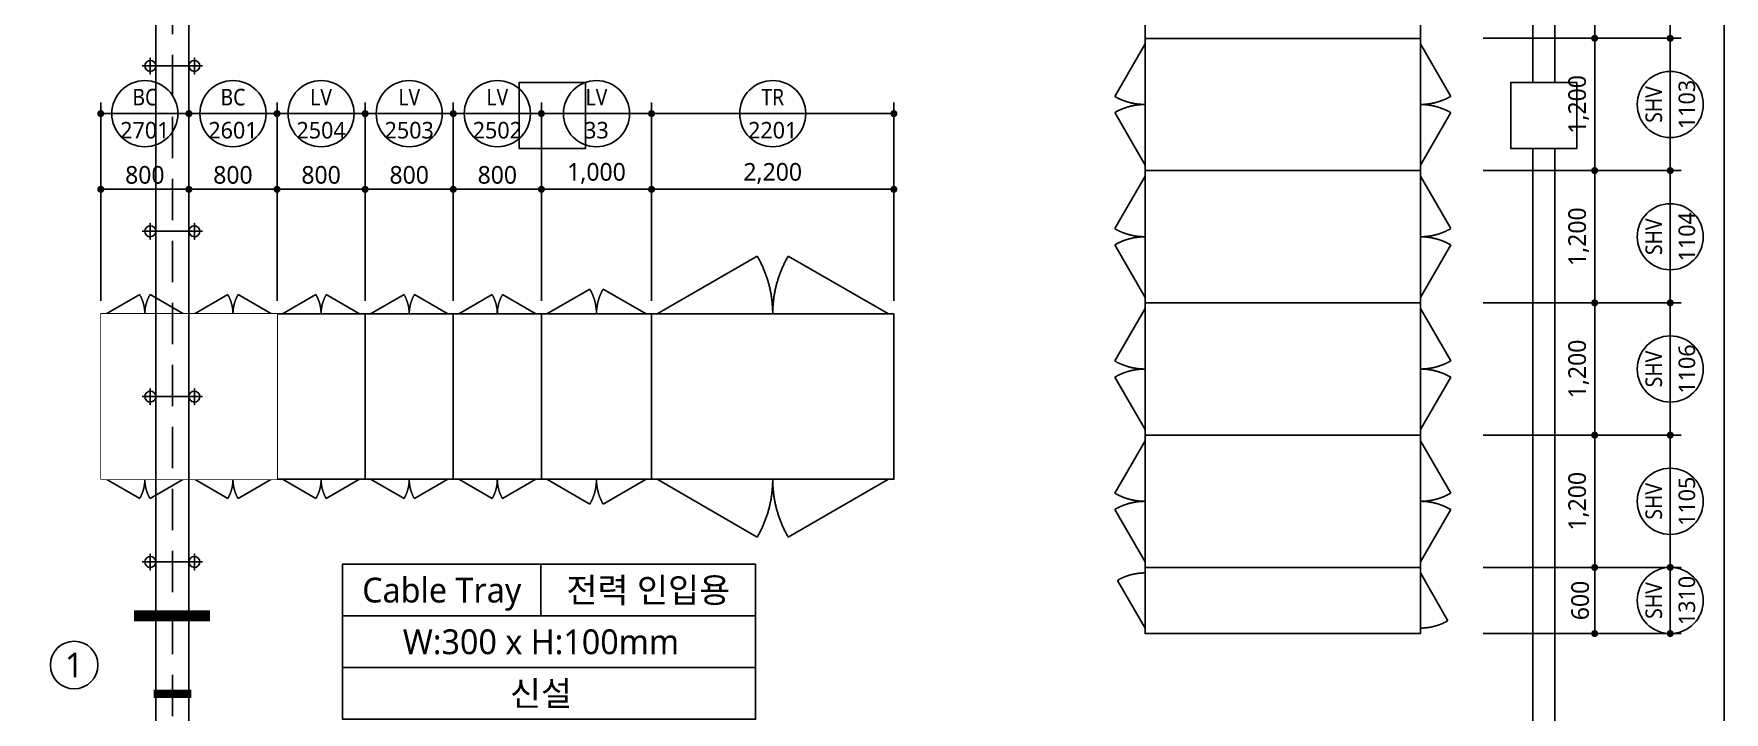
# Model space of a CAD drawing. Header units: millimetres. Extents: x 0 to 63075, y 0 to 44550.
# Drawn here: x 20236 to 35582, y 19079 to 25233 of the extents above; entities that cross this region are included whole.
import ezdxf
from ezdxf.enums import TextEntityAlignment as Align
from ezdxf.xclip import XClip

# ---------------------------------------------------------------- set-up
doc = ezdxf.new("R2010")
doc.units = ezdxf.units.MM
doc.header["$LTSCALE"] = 750
doc.header["$XCLIPFRAME"] = 0
for name, pattern in [('CEN', [62, 60, -1, 0, -1]), ('CENTER', [55, 50, -2, 1, -2]), ('HIDDEN', [0.375, 0.25, -0.125])]:
    doc.linetypes.add(name, pattern=pattern)
doc.layers.get('Defpoints').update_dxf_attribs({"color": 167})
for name, color, linetype in [('11$1$SYM', 3, 'Continuous'), ('arch', 8, 'Continuous'), ('cen', 1, 'CENTER'), ('DIM', 7, 'Continuous'), ('S2', 4, 'HIDDEN'), ('SYM', 3, 'Continuous'), ('TRAY', 3, 'Continuous'), ('TRAY1', 3, 'Continuous'), ('XREF', 7, 'CEN'), ('수배전반', 3, 'Continuous')]:
    doc.layers.add(name, color=color, linetype=linetype)
doc.styles.add('GHS', font='malgun.ttf')
doc.styles.add('맑은고딕', font='malgun.ttf')
doc.dimstyles.new('Copy of PSD MI', dxfattribs={"dimscale": 100, "dimtxt": 1.5, "dimasz": 0.8, "dimexe": 1.25, "dimexo": 1.5, "dimgap": 0.6, "dimtad": 1, "dimdec": 0, "dimzin": 1, "dimdsep": 46, "dimlunit": 6, "dimtxsty": '맑은고딕', "dimblk": 'DOT', "dimcen": 2.5, "dimadec": 0, "dimazin": 0, "dimtfac": 1, "dimtdec": 0, "dimtix": 1, "dimtmove": 2, "dimatfit": 3, "dimfxl": 1, "dimtolj": 1, "dimtzin": 1, "dimarcsym": 0})

# ---------------------------------------------------------------- blocks, each defined once
blk = doc.blocks.new('XR-UT동', base_point=(461, 408))
at = {"layer": 'arch'}
for p, q in [((62040, 33976), (62040, 24576)), ((62240, 33976), (62240, 24576)), ((62040, 23976), (62040, 14576)), ((62240, 23976), (62240, 14576))]:
    blk.add_line(p, q, dxfattribs=at)
for points in [[(53440, 24576), (52840, 24576), (52840, 23976), (53440, 23976)], [(62440, 24576), (61840, 24576), (61840, 23976), (62440, 23976)]]:
    blk.add_lwpolyline(points, close=True, dxfattribs=at)
blk = doc.blocks.new('DOT')
at = {"layer": 'cen', "color": 0, "linetype": 'ByBlock'}
blk.add_line((-0.5, 0), (-1, 0), dxfattribs=at)
at = {"layer": 'cen', "color": 0, "linetype": 'ByBlock', "const_width": 0.5}
blk.add_lwpolyline([(-0.25, 0, 1), (0.25, 0, 1)], format="xyb", close=True, dxfattribs=at)
blk = doc.blocks.new('*D32')
at = {"layer": 'Defpoints', "color": 0, "transparency": 16777216}
for p in [(25844, 23822), (25844, 22691), (28044, 22691)]:
    blk.add_point(p, dxfattribs=at)
at = {"layer": 'DIM', "color": 0, "lineweight": -2, "ltscale": 2, "transparency": 16777216}
for p, q in [((25844, 22811), (25844, 23922)), ((27980, 23822), (25908, 23822)), ((28044, 22811), (28044, 23922))]:
    blk.add_line(p, q, dxfattribs=at)
at = {"layer": 'DIM', "color": 0, "lineweight": -2, "transparency": 16777216, "xscale": 64, "yscale": 64, "zscale": 64, "rotation": 180}
blk.add_blockref('DOT', (25844, 23822), dxfattribs=at)
at = {"layer": 'DIM', "color": 0, "lineweight": -2, "transparency": 16777216, "xscale": 64, "yscale": 64, "zscale": 64}
blk.add_blockref('DOT', (28044, 23822), dxfattribs=at)
at = {"layer": 'DIM', "color": 3, "transparency": 16777216, "insert": (26944, 23966), "char_height": 160, "attachment_point": 5, "style": '맑은고딕'}
blk.add_mtext('\\A1;2,200', dxfattribs=at)
blk = doc.blocks.new('*D33')
at = {"layer": 'Defpoints', "color": 0, "transparency": 16777216}
for p in [(25844, 24509), (25844, 22691), (28044, 22691)]:
    blk.add_point(p, dxfattribs=at)
at = {"layer": 'DIM', "color": 0, "lineweight": -2, "ltscale": 2, "transparency": 16777216}
for p, q in [((25844, 22811), (25844, 24609)), ((28044, 22811), (28044, 24609)), ((27980, 24509), (25908, 24509))]:
    blk.add_line(p, q, dxfattribs=at)
at = {"layer": 'DIM', "color": 0, "lineweight": -2, "transparency": 16777216, "xscale": 64, "yscale": 64, "zscale": 64, "rotation": 180}
blk.add_blockref('DOT', (25844, 24509), dxfattribs=at)
at = {"layer": 'DIM', "color": 0, "lineweight": -2, "transparency": 16777216, "xscale": 64, "yscale": 64, "zscale": 64}
blk.add_blockref('DOT', (28044, 24509), dxfattribs=at)
blk = doc.blocks.new('*D36')
at = {"layer": 'Defpoints', "color": 0, "transparency": 16777216}
for p in [(24844, 23822), (24844, 22691), (25844, 22691)]:
    blk.add_point(p, dxfattribs=at)
at = {"layer": 'DIM', "color": 0, "lineweight": -2, "ltscale": 2, "transparency": 16777216}
for p, q in [((24844, 22811), (24844, 23922)), ((25780, 23822), (24908, 23822)), ((25844, 22811), (25844, 23922))]:
    blk.add_line(p, q, dxfattribs=at)
at = {"layer": 'DIM', "color": 0, "lineweight": -2, "transparency": 16777216, "xscale": 64, "yscale": 64, "zscale": 64, "rotation": 180}
blk.add_blockref('DOT', (24844, 23822), dxfattribs=at)
at = {"layer": 'DIM', "color": 0, "lineweight": -2, "transparency": 16777216, "xscale": 64, "yscale": 64, "zscale": 64}
blk.add_blockref('DOT', (25844, 23822), dxfattribs=at)
at = {"layer": 'DIM', "color": 3, "transparency": 16777216, "insert": (25344, 23966), "char_height": 160, "attachment_point": 5, "style": '맑은고딕'}
blk.add_mtext('\\A1;1,000', dxfattribs=at)
blk = doc.blocks.new('*D37')
at = {"layer": 'Defpoints', "color": 0, "transparency": 16777216}
for p in [(24844, 24509), (24844, 22691), (25844, 22691)]:
    blk.add_point(p, dxfattribs=at)
at = {"layer": 'DIM', "color": 0, "lineweight": -2, "ltscale": 2, "transparency": 16777216}
for p, q in [((24844, 22811), (24844, 24609)), ((25844, 22811), (25844, 24609)), ((25780, 24509), (24908, 24509))]:
    blk.add_line(p, q, dxfattribs=at)
at = {"layer": 'DIM', "color": 0, "lineweight": -2, "transparency": 16777216, "xscale": 64, "yscale": 64, "zscale": 64, "rotation": 180}
blk.add_blockref('DOT', (24844, 24509), dxfattribs=at)
at = {"layer": 'DIM', "color": 0, "lineweight": -2, "transparency": 16777216, "xscale": 64, "yscale": 64, "zscale": 64}
blk.add_blockref('DOT', (25844, 24509), dxfattribs=at)
blk = doc.blocks.new('*D38')
at = {"layer": 'Defpoints', "color": 0, "transparency": 16777216}
for p in [(24044, 23822), (24044, 22691), (24844, 22691)]:
    blk.add_point(p, dxfattribs=at)
at = {"layer": 'DIM', "color": 0, "lineweight": -2, "ltscale": 2, "transparency": 16777216}
for p, q in [((24044, 22811), (24044, 23922)), ((24780, 23822), (24108, 23822)), ((24844, 22811), (24844, 23922))]:
    blk.add_line(p, q, dxfattribs=at)
at = {"layer": 'DIM', "color": 0, "lineweight": -2, "transparency": 16777216, "xscale": 64, "yscale": 64, "zscale": 64, "rotation": 180}
blk.add_blockref('DOT', (24044, 23822), dxfattribs=at)
at = {"layer": 'DIM', "color": 0, "lineweight": -2, "transparency": 16777216, "xscale": 64, "yscale": 64, "zscale": 64}
blk.add_blockref('DOT', (24844, 23822), dxfattribs=at)
at = {"layer": 'DIM', "color": 3, "transparency": 16777216, "insert": (24444, 23952), "char_height": 160, "attachment_point": 5, "style": '맑은고딕'}
blk.add_mtext('\\A1;800', dxfattribs=at)
blk = doc.blocks.new('*D39')
at = {"layer": 'Defpoints', "color": 0, "transparency": 16777216}
for p in [(24044, 24509), (24044, 22691), (24844, 22691)]:
    blk.add_point(p, dxfattribs=at)
at = {"layer": 'DIM', "color": 0, "lineweight": -2, "ltscale": 2, "transparency": 16777216}
for p, q in [((24044, 22811), (24044, 24609)), ((24844, 22811), (24844, 24609)), ((24780, 24509), (24108, 24509))]:
    blk.add_line(p, q, dxfattribs=at)
at = {"layer": 'DIM', "color": 0, "lineweight": -2, "transparency": 16777216, "xscale": 64, "yscale": 64, "zscale": 64, "rotation": 180}
blk.add_blockref('DOT', (24044, 24509), dxfattribs=at)
at = {"layer": 'DIM', "color": 0, "lineweight": -2, "transparency": 16777216, "xscale": 64, "yscale": 64, "zscale": 64}
blk.add_blockref('DOT', (24844, 24509), dxfattribs=at)
blk = doc.blocks.new('*D40')
at = {"layer": 'Defpoints', "color": 0, "transparency": 16777216}
for p in [(23244, 23822), (23244, 22691), (24044, 22691)]:
    blk.add_point(p, dxfattribs=at)
at = {"layer": 'DIM', "color": 0, "lineweight": -2, "ltscale": 2, "transparency": 16777216}
for p, q in [((23244, 22811), (23244, 23922)), ((23980, 23822), (23308, 23822)), ((24044, 22811), (24044, 23922))]:
    blk.add_line(p, q, dxfattribs=at)
at = {"layer": 'DIM', "color": 0, "lineweight": -2, "transparency": 16777216, "xscale": 64, "yscale": 64, "zscale": 64, "rotation": 180}
blk.add_blockref('DOT', (23244, 23822), dxfattribs=at)
at = {"layer": 'DIM', "color": 0, "lineweight": -2, "transparency": 16777216, "xscale": 64, "yscale": 64, "zscale": 64}
blk.add_blockref('DOT', (24044, 23822), dxfattribs=at)
at = {"layer": 'DIM', "color": 3, "transparency": 16777216, "insert": (23644, 23952), "char_height": 160, "attachment_point": 5, "style": '맑은고딕'}
blk.add_mtext('\\A1;800', dxfattribs=at)
blk = doc.blocks.new('*D41')
at = {"layer": 'Defpoints', "color": 0, "transparency": 16777216}
for p in [(23244, 24509), (23244, 22691), (24044, 22691)]:
    blk.add_point(p, dxfattribs=at)
at = {"layer": 'DIM', "color": 0, "lineweight": -2, "ltscale": 2, "transparency": 16777216}
for p, q in [((23244, 22811), (23244, 24609)), ((24044, 22811), (24044, 24609)), ((23980, 24509), (23308, 24509))]:
    blk.add_line(p, q, dxfattribs=at)
at = {"layer": 'DIM', "color": 0, "lineweight": -2, "transparency": 16777216, "xscale": 64, "yscale": 64, "zscale": 64, "rotation": 180}
blk.add_blockref('DOT', (23244, 24509), dxfattribs=at)
at = {"layer": 'DIM', "color": 0, "lineweight": -2, "transparency": 16777216, "xscale": 64, "yscale": 64, "zscale": 64}
blk.add_blockref('DOT', (24044, 24509), dxfattribs=at)
blk = doc.blocks.new('*D42')
at = {"layer": 'Defpoints', "color": 0, "transparency": 16777216}
for p in [(22444, 23822), (22444, 22691), (23244, 22691)]:
    blk.add_point(p, dxfattribs=at)
at = {"layer": 'DIM', "color": 0, "lineweight": -2, "ltscale": 2, "transparency": 16777216}
for p, q in [((22444, 22811), (22444, 23922)), ((23180, 23822), (22508, 23822)), ((23244, 22811), (23244, 23922))]:
    blk.add_line(p, q, dxfattribs=at)
at = {"layer": 'DIM', "color": 0, "lineweight": -2, "transparency": 16777216, "xscale": 64, "yscale": 64, "zscale": 64, "rotation": 180}
blk.add_blockref('DOT', (22444, 23822), dxfattribs=at)
at = {"layer": 'DIM', "color": 0, "lineweight": -2, "transparency": 16777216, "xscale": 64, "yscale": 64, "zscale": 64}
blk.add_blockref('DOT', (23244, 23822), dxfattribs=at)
at = {"layer": 'DIM', "color": 3, "transparency": 16777216, "insert": (22844, 23952), "char_height": 160, "attachment_point": 5, "style": '맑은고딕'}
blk.add_mtext('\\A1;800', dxfattribs=at)
blk = doc.blocks.new('*D43')
at = {"layer": 'Defpoints', "color": 0, "transparency": 16777216}
for p in [(22444, 24509), (22444, 22691), (23244, 22691)]:
    blk.add_point(p, dxfattribs=at)
at = {"layer": 'DIM', "color": 0, "lineweight": -2, "ltscale": 2, "transparency": 16777216}
for p, q in [((22444, 22811), (22444, 24609)), ((23244, 22811), (23244, 24609)), ((23180, 24509), (22508, 24509))]:
    blk.add_line(p, q, dxfattribs=at)
at = {"layer": 'DIM', "color": 0, "lineweight": -2, "transparency": 16777216, "xscale": 64, "yscale": 64, "zscale": 64, "rotation": 180}
blk.add_blockref('DOT', (22444, 24509), dxfattribs=at)
at = {"layer": 'DIM', "color": 0, "lineweight": -2, "transparency": 16777216, "xscale": 64, "yscale": 64, "zscale": 64}
blk.add_blockref('DOT', (23244, 24509), dxfattribs=at)
blk = doc.blocks.new('*D44')
at = {"layer": 'Defpoints', "color": 0, "transparency": 16777216}
for p in [(21644, 23822), (21644, 22691), (22444, 22691)]:
    blk.add_point(p, dxfattribs=at)
at = {"layer": 'DIM', "color": 0, "lineweight": -2, "ltscale": 2, "transparency": 16777216}
for p, q in [((21644, 22811), (21644, 23922)), ((22380, 23822), (21708, 23822)), ((22444, 22811), (22444, 23922))]:
    blk.add_line(p, q, dxfattribs=at)
at = {"layer": 'DIM', "color": 0, "lineweight": -2, "transparency": 16777216, "xscale": 64, "yscale": 64, "zscale": 64, "rotation": 180}
blk.add_blockref('DOT', (21644, 23822), dxfattribs=at)
at = {"layer": 'DIM', "color": 0, "lineweight": -2, "transparency": 16777216, "xscale": 64, "yscale": 64, "zscale": 64}
blk.add_blockref('DOT', (22444, 23822), dxfattribs=at)
at = {"layer": 'DIM', "color": 3, "transparency": 16777216, "insert": (22044, 23952), "char_height": 160, "attachment_point": 5, "style": '맑은고딕'}
blk.add_mtext('\\A1;800', dxfattribs=at)
blk = doc.blocks.new('*D45')
at = {"layer": 'Defpoints', "color": 0, "transparency": 16777216}
for p in [(21644, 24509), (21644, 22691), (22444, 22691)]:
    blk.add_point(p, dxfattribs=at)
at = {"layer": 'DIM', "color": 0, "lineweight": -2, "ltscale": 2, "transparency": 16777216}
for p, q in [((21644, 22811), (21644, 24609)), ((22444, 22811), (22444, 24609)), ((22380, 24509), (21708, 24509))]:
    blk.add_line(p, q, dxfattribs=at)
at = {"layer": 'DIM', "color": 0, "lineweight": -2, "transparency": 16777216, "xscale": 64, "yscale": 64, "zscale": 64, "rotation": 180}
blk.add_blockref('DOT', (21644, 24509), dxfattribs=at)
at = {"layer": 'DIM', "color": 0, "lineweight": -2, "transparency": 16777216, "xscale": 64, "yscale": 64, "zscale": 64}
blk.add_blockref('DOT', (22444, 24509), dxfattribs=at)
blk = doc.blocks.new('*D46')
at = {"layer": 'Defpoints', "color": 0, "transparency": 16777216}
for p in [(20844, 23822), (20844, 22691), (21644, 22691)]:
    blk.add_point(p, dxfattribs=at)
at = {"layer": 'DIM', "color": 0, "lineweight": -2, "ltscale": 2, "transparency": 16777216}
for p, q in [((20844, 22811), (20844, 23922)), ((21580, 23822), (20908, 23822)), ((21644, 22811), (21644, 23922))]:
    blk.add_line(p, q, dxfattribs=at)
at = {"layer": 'DIM', "color": 0, "lineweight": -2, "transparency": 16777216, "xscale": 64, "yscale": 64, "zscale": 64, "rotation": 180}
blk.add_blockref('DOT', (20844, 23822), dxfattribs=at)
at = {"layer": 'DIM', "color": 0, "lineweight": -2, "transparency": 16777216, "xscale": 64, "yscale": 64, "zscale": 64}
blk.add_blockref('DOT', (21644, 23822), dxfattribs=at)
at = {"layer": 'DIM', "color": 3, "transparency": 16777216, "insert": (21244, 23952), "char_height": 160, "attachment_point": 5, "style": '맑은고딕'}
blk.add_mtext('\\A1;800', dxfattribs=at)
blk = doc.blocks.new('*D47')
at = {"layer": 'Defpoints', "color": 0, "transparency": 16777216}
for p in [(20844, 24509), (20844, 22691), (21644, 22691)]:
    blk.add_point(p, dxfattribs=at)
at = {"layer": 'DIM', "color": 0, "lineweight": -2, "ltscale": 2, "transparency": 16777216}
for p, q in [((20844, 22811), (20844, 24609)), ((21644, 22811), (21644, 24609)), ((21580, 24509), (20908, 24509))]:
    blk.add_line(p, q, dxfattribs=at)
at = {"layer": 'DIM', "color": 0, "lineweight": -2, "transparency": 16777216, "xscale": 64, "yscale": 64, "zscale": 64, "rotation": 180}
blk.add_blockref('DOT', (20844, 24509), dxfattribs=at)
at = {"layer": 'DIM', "color": 0, "lineweight": -2, "transparency": 16777216, "xscale": 64, "yscale": 64, "zscale": 64}
blk.add_blockref('DOT', (21644, 24509), dxfattribs=at)
blk = doc.blocks.new('*D78')
at = {"layer": 'Defpoints', "color": 0, "transparency": 16777216}
for p in [(33275, 26392), (34406, 26392), (33275, 25192)]:
    blk.add_point(p, dxfattribs=at)
at = {"layer": 'DIM', "color": 0, "lineweight": -2, "ltscale": 2, "transparency": 16777216}
for p, q in [((33395, 26392), (34506, 26392)), ((34406, 25256), (34406, 26328)), ((33395, 25192), (34506, 25192))]:
    blk.add_line(p, q, dxfattribs=at)
at = {"layer": 'DIM', "color": 0, "lineweight": -2, "transparency": 16777216, "xscale": 64, "yscale": 64, "zscale": 64}
for p, rotation in [((34406, 26392), 90), ((34406, 25192), 270)]:
    blk.add_blockref('DOT', p, dxfattribs=dict(at, rotation=rotation))
at = {"layer": 'DIM', "color": 3, "transparency": 16777216, "insert": (34261, 25792), "char_height": 160, "attachment_point": 5, "rotation": 90, "style": '맑은고딕'}
blk.add_mtext('\\A1;1,200', dxfattribs=at)
blk = doc.blocks.new('*D79')
at = {"layer": 'Defpoints', "color": 0, "transparency": 16777216}
for p in [(33275, 26392), (35092, 26392), (33275, 25192)]:
    blk.add_point(p, dxfattribs=at)
at = {"layer": 'DIM', "color": 0, "lineweight": -2, "ltscale": 2, "transparency": 16777216}
for p, q in [((33395, 26392), (35192, 26392)), ((35092, 25256), (35092, 26328)), ((33395, 25192), (35192, 25192))]:
    blk.add_line(p, q, dxfattribs=at)
at = {"layer": 'DIM', "color": 0, "lineweight": -2, "transparency": 16777216, "xscale": 64, "yscale": 64, "zscale": 64}
for p, rotation in [((35092, 26392), 90), ((35092, 25192), 270)]:
    blk.add_blockref('DOT', p, dxfattribs=dict(at, rotation=rotation))
blk = doc.blocks.new('*D80')
at = {"layer": 'Defpoints', "color": 0, "transparency": 16777216}
for p in [(33275, 25192), (34406, 25192), (33275, 23992)]:
    blk.add_point(p, dxfattribs=at)
at = {"layer": 'DIM', "color": 0, "lineweight": -2, "ltscale": 2, "transparency": 16777216}
for p, q in [((33395, 25192), (34506, 25192)), ((34406, 24056), (34406, 25128)), ((33395, 23992), (34506, 23992))]:
    blk.add_line(p, q, dxfattribs=at)
at = {"layer": 'DIM', "color": 0, "lineweight": -2, "transparency": 16777216, "xscale": 64, "yscale": 64, "zscale": 64}
for p, rotation in [((34406, 25192), 90), ((34406, 23992), 270)]:
    blk.add_blockref('DOT', p, dxfattribs=dict(at, rotation=rotation))
at = {"layer": 'DIM', "color": 3, "transparency": 16777216, "insert": (34261, 24592), "char_height": 160, "attachment_point": 5, "rotation": 90, "style": '맑은고딕'}
blk.add_mtext('\\A1;1,200', dxfattribs=at)
blk = doc.blocks.new('*D81')
at = {"layer": 'Defpoints', "color": 0, "transparency": 16777216}
for p in [(33275, 25192), (35092, 25192), (33275, 23992)]:
    blk.add_point(p, dxfattribs=at)
at = {"layer": 'DIM', "color": 0, "lineweight": -2, "ltscale": 2, "transparency": 16777216}
for p, q in [((33395, 25192), (35192, 25192)), ((35092, 24056), (35092, 25128)), ((33395, 23992), (35192, 23992))]:
    blk.add_line(p, q, dxfattribs=at)
at = {"layer": 'DIM', "color": 0, "lineweight": -2, "transparency": 16777216, "xscale": 64, "yscale": 64, "zscale": 64}
for p, rotation in [((35092, 25192), 90), ((35092, 23992), 270)]:
    blk.add_blockref('DOT', p, dxfattribs=dict(at, rotation=rotation))
blk = doc.blocks.new('*D82')
at = {"layer": 'Defpoints', "color": 0, "transparency": 16777216}
for p in [(33275, 23992), (34406, 23992), (33275, 22792)]:
    blk.add_point(p, dxfattribs=at)
at = {"layer": 'DIM', "color": 0, "lineweight": -2, "ltscale": 2, "transparency": 16777216}
for p, q in [((33395, 23992), (34506, 23992)), ((34406, 22856), (34406, 23928)), ((33395, 22792), (34506, 22792))]:
    blk.add_line(p, q, dxfattribs=at)
at = {"layer": 'DIM', "color": 0, "lineweight": -2, "transparency": 16777216, "xscale": 64, "yscale": 64, "zscale": 64}
for p, rotation in [((34406, 23992), 90), ((34406, 22792), 270)]:
    blk.add_blockref('DOT', p, dxfattribs=dict(at, rotation=rotation))
at = {"layer": 'DIM', "color": 3, "transparency": 16777216, "insert": (34261, 23392), "char_height": 160, "attachment_point": 5, "rotation": 90, "style": '맑은고딕'}
blk.add_mtext('\\A1;1,200', dxfattribs=at)
blk = doc.blocks.new('*D83')
at = {"layer": 'Defpoints', "color": 0, "transparency": 16777216}
for p in [(33275, 23992), (35092, 23992), (33275, 22792)]:
    blk.add_point(p, dxfattribs=at)
at = {"layer": 'DIM', "color": 0, "lineweight": -2, "ltscale": 2, "transparency": 16777216}
for p, q in [((33395, 23992), (35192, 23992)), ((35092, 22856), (35092, 23928)), ((33395, 22792), (35192, 22792))]:
    blk.add_line(p, q, dxfattribs=at)
at = {"layer": 'DIM', "color": 0, "lineweight": -2, "transparency": 16777216, "xscale": 64, "yscale": 64, "zscale": 64}
for p, rotation in [((35092, 23992), 90), ((35092, 22792), 270)]:
    blk.add_blockref('DOT', p, dxfattribs=dict(at, rotation=rotation))
blk = doc.blocks.new('*D84')
at = {"layer": 'Defpoints', "color": 0, "transparency": 16777216}
for p in [(33275, 22792), (34406, 22792), (33275, 21592)]:
    blk.add_point(p, dxfattribs=at)
at = {"layer": 'DIM', "color": 0, "lineweight": -2, "ltscale": 2, "transparency": 16777216}
for p, q in [((33395, 22792), (34506, 22792)), ((34406, 21656), (34406, 22728)), ((33395, 21592), (34506, 21592))]:
    blk.add_line(p, q, dxfattribs=at)
at = {"layer": 'DIM', "color": 0, "lineweight": -2, "transparency": 16777216, "xscale": 64, "yscale": 64, "zscale": 64}
for p, rotation in [((34406, 22792), 90), ((34406, 21592), 270)]:
    blk.add_blockref('DOT', p, dxfattribs=dict(at, rotation=rotation))
at = {"layer": 'DIM', "color": 3, "transparency": 16777216, "insert": (34261, 22192), "char_height": 160, "attachment_point": 5, "rotation": 90, "style": '맑은고딕'}
blk.add_mtext('\\A1;1,200', dxfattribs=at)
blk = doc.blocks.new('*D85')
at = {"layer": 'Defpoints', "color": 0, "transparency": 16777216}
for p in [(33275, 22792), (35092, 22792), (33275, 21592)]:
    blk.add_point(p, dxfattribs=at)
at = {"layer": 'DIM', "color": 0, "lineweight": -2, "ltscale": 2, "transparency": 16777216}
for p, q in [((33395, 22792), (35192, 22792)), ((35092, 21656), (35092, 22728)), ((33395, 21592), (35192, 21592))]:
    blk.add_line(p, q, dxfattribs=at)
at = {"layer": 'DIM', "color": 0, "lineweight": -2, "transparency": 16777216, "xscale": 64, "yscale": 64, "zscale": 64}
for p, rotation in [((35092, 22792), 90), ((35092, 21592), 270)]:
    blk.add_blockref('DOT', p, dxfattribs=dict(at, rotation=rotation))
blk = doc.blocks.new('*D86')
at = {"layer": 'Defpoints', "color": 0, "transparency": 16777216}
for p in [(33275, 21592), (34406, 21592), (33275, 20392)]:
    blk.add_point(p, dxfattribs=at)
at = {"layer": 'DIM', "color": 0, "lineweight": -2, "ltscale": 2, "transparency": 16777216}
for p, q in [((33395, 21592), (34506, 21592)), ((34406, 20456), (34406, 21528)), ((33395, 20392), (34506, 20392))]:
    blk.add_line(p, q, dxfattribs=at)
at = {"layer": 'DIM', "color": 0, "lineweight": -2, "transparency": 16777216, "xscale": 64, "yscale": 64, "zscale": 64}
for p, rotation in [((34406, 21592), 90), ((34406, 20392), 270)]:
    blk.add_blockref('DOT', p, dxfattribs=dict(at, rotation=rotation))
at = {"layer": 'DIM', "color": 3, "transparency": 16777216, "insert": (34261, 20992), "char_height": 160, "attachment_point": 5, "rotation": 90, "style": '맑은고딕'}
blk.add_mtext('\\A1;1,200', dxfattribs=at)
blk = doc.blocks.new('*D87')
at = {"layer": 'Defpoints', "color": 0, "transparency": 16777216}
for p in [(33275, 21592), (35092, 21592), (33275, 20392)]:
    blk.add_point(p, dxfattribs=at)
at = {"layer": 'DIM', "color": 0, "lineweight": -2, "ltscale": 2, "transparency": 16777216}
for p, q in [((33395, 21592), (35192, 21592)), ((35092, 20456), (35092, 21528)), ((33395, 20392), (35192, 20392))]:
    blk.add_line(p, q, dxfattribs=at)
at = {"layer": 'DIM', "color": 0, "lineweight": -2, "transparency": 16777216, "xscale": 64, "yscale": 64, "zscale": 64}
for p, rotation in [((35092, 21592), 90), ((35092, 20392), 270)]:
    blk.add_blockref('DOT', p, dxfattribs=dict(at, rotation=rotation))
blk = doc.blocks.new('*D88')
at = {"layer": 'Defpoints', "color": 0, "transparency": 16777216}
for p in [(33275, 20392), (34406, 20392), (33275, 19792)]:
    blk.add_point(p, dxfattribs=at)
at = {"layer": 'DIM', "color": 0, "lineweight": -2, "ltscale": 2, "transparency": 16777216}
for p, q in [((33395, 20392), (34506, 20392)), ((34406, 19856), (34406, 20328)), ((33395, 19792), (34506, 19792))]:
    blk.add_line(p, q, dxfattribs=at)
at = {"layer": 'DIM', "color": 0, "lineweight": -2, "transparency": 16777216, "xscale": 64, "yscale": 64, "zscale": 64}
for p, rotation in [((34406, 20392), 90), ((34406, 19792), 270)]:
    blk.add_blockref('DOT', p, dxfattribs=dict(at, rotation=rotation))
at = {"layer": 'DIM', "color": 3, "transparency": 16777216, "insert": (34275, 20092), "char_height": 160, "attachment_point": 5, "rotation": 90, "style": '맑은고딕'}
blk.add_mtext('\\A1;600', dxfattribs=at)
blk = doc.blocks.new('*D89')
at = {"layer": 'Defpoints', "color": 0, "transparency": 16777216}
for p in [(33275, 20392), (35092, 20392), (33275, 19792)]:
    blk.add_point(p, dxfattribs=at)
at = {"layer": 'DIM', "color": 0, "lineweight": -2, "ltscale": 2, "transparency": 16777216}
for p, q in [((33395, 20392), (35192, 20392)), ((35092, 19856), (35092, 20328)), ((33395, 19792), (35192, 19792))]:
    blk.add_line(p, q, dxfattribs=at)
at = {"layer": 'DIM', "color": 0, "lineweight": -2, "transparency": 16777216, "xscale": 64, "yscale": 64, "zscale": 64}
for p, rotation in [((35092, 20392), 90), ((35092, 19792), 270)]:
    blk.add_blockref('DOT', p, dxfattribs=dict(at, rotation=rotation))

msp = doc.modelspace()

# ---------------------------------------------------------------- linework, layer by layer
at = {"layer": '11$1$SYM', "color": 6}
msp.add_lwpolyline([(21146.4, 19951.7, 99.2, 99.2, 0), (21834.9, 19951.7, 0, 0, 0), (23038.9, 19951.7, 0, 0, 0)], format="xyseb", dxfattribs=at)
at = {"layer": 'DIM', "color": 6, "ltscale": 2}
for p, q in [((35092.3, 24316.6, 0), (35092.3, 24866.6, 0)), ((35092.3, 24316.6, 0), (35092.3, 24866.6, 0)), ((20969.1, 24508.5, 0), (21519.1, 24508.5, 0)), ((21769.1, 24508.5, 0), (22319.1, 24508.5, 0)), ((22569.1, 24508.5, 0), (23119.1, 24508.5, 0)), ((23369.1, 24508.5, 0), (23919.1, 24508.5, 0)), ((24169.1, 24508.5, 0), (24719.1, 24508.5, 0)), ((25069.1, 24508.5, 0), (25619.1, 24508.5, 0)), ((26669.1, 24508.5, 0), (27219.1, 24508.5, 0)), ((35092.3, 23116.6, 0), (35092.3, 23666.6, 0)), ((35092.3, 23116.6, 0), (35092.3, 23666.6, 0)), ((35092.3, 21916.6, 0), (35092.3, 22466.6, 0)), ((35092.3, 21916.6, 0), (35092.3, 22466.6, 0)), ((35092.3, 20716.6, 0), (35092.3, 21266.6, 0)), ((35092.3, 20716.6, 0), (35092.3, 21266.6, 0)), ((35092.3, 19816.6, 0), (35092.3, 20366.6, 0)), ((35092.3, 19816.6, 0), (35092.3, 20366.6, 0))]:
    msp.add_line(p, q, dxfattribs=at)
for centre in [(35092.3, 24591.6), (21244.1, 24508.5), (22044.1, 24508.5), (22844.1, 24508.5), (23644.1, 24508.5), (24444.1, 24508.5), (25344.1, 24508.5), (26944.1, 24508.5), (35092.3, 23391.6), (35092.3, 22191.6), (35092.3, 20991.6), (35092.3, 20091.6)]:
    msp.add_circle(centre, 300, dxfattribs=at)
at = {"layer": 'SYM', "color": 6, "linetype": 'HIDDEN', "ltscale": 800}
for p, q in [((30323.8, 25141.6), (30048.8, 24665.3)), ((32823.8, 25141.6), (33098.8, 24665.3)), ((30323.8, 24041.6), (30048.8, 24517.9)), ((32823.8, 24041.6), (33098.8, 24517.9)), ((30323.8, 23941.6), (30048.8, 23465.3)), ((32823.8, 23941.6), (33098.8, 23465.3)), ((25894.1, 22691.5), (26803.4, 23216.5)), ((27994.1, 22691.5), (27084.8, 23216.5)), ((30323.8, 22841.6), (30048.8, 23317.9)), ((32823.8, 22841.6), (33098.8, 23317.9)), ((20894.1, 22691.5), (21197.2, 22866.5)), ((21594.1, 22691.5), (21291, 22866.5)), ((21694.1, 22691.5), (21997.2, 22866.5)), ((22394.1, 22691.5), (22091, 22866.5)), ((22494.1, 22691.5), (22797.2, 22866.5)), ((23194.1, 22691.5), (22891, 22866.5)), ((23294.1, 22691.5), (23597.2, 22866.5)), ((23994.1, 22691.5), (23691, 22866.5)), ((24094.1, 22691.5), (24397.2, 22866.5)), ((24794.1, 22691.5), (24491, 22866.5)), ((24894.1, 22691.5), (25283.8, 22916.5)), ((25794.1, 22691.5), (25404.4, 22916.5)), ((30323.8, 22741.6), (30048.8, 22265.3)), ((32823.8, 22741.6), (33098.8, 22265.3)), ((30323.8, 21641.6), (30048.8, 22117.9)), ((32823.8, 21641.6), (33098.8, 22117.9)), ((30323.8, 21541.6), (30048.8, 21065.3)), ((32823.8, 21541.6), (33098.8, 21065.3)), ((20894.1, 21191.5), (21197.2, 21016.5)), ((21594.1, 21191.5), (21291, 21016.5)), ((21694.1, 21191.5), (21997.2, 21016.5)), ((22394.1, 21191.5), (22091, 21016.5)), ((22494.1, 21191.5), (22797.2, 21016.5)), ((23194.1, 21191.5), (22891, 21016.5)), ((23294.1, 21191.5), (23597.2, 21016.5)), ((23994.1, 21191.5), (23691, 21016.5)), ((24094.1, 21191.5), (24397.2, 21016.5)), ((24794.1, 21191.5), (24491, 21016.5)), ((24894.1, 21191.5), (25283.8, 20966.5)), ((25794.1, 21191.5), (25404.4, 20966.5)), ((25894.1, 21191.5), (26803.4, 20666.5)), ((27994.1, 21191.5), (27084.8, 20666.5)), ((30323.8, 20441.6), (30048.8, 20917.9)), ((32823.8, 20441.6), (33098.8, 20917.9)), ((30323.8, 19841.6), (30073.8, 20274.6)), ((32823.8, 20341.6), (33073.8, 19908.6))]:
    msp.add_line(p, q, dxfattribs=at)
at = {"layer": 'SYM', "color": 6}
for p, q in [((24840.4, 20420.5), (24840.4, 19951.7)), ((23038.9, 19951.7), (26788.9, 19951.7)), ((23038.9, 19483), (26788.9, 19483))]:
    msp.add_line(p, q, dxfattribs=at)
at = {"layer": 'SYM', "color": 1}
msp.add_lwpolyline([(8036.8, 37094.9), (35581.9, 37094.9), (35581.9, 7945.3), (8036.8, 7945.3)], close=True, dxfattribs=at)
at = {"layer": 'SYM', "color": 6}
msp.add_lwpolyline([(23038.9, 20420.5), (26788.9, 20420.5), (26788.9, 19014.2), (23038.9, 19014.2)], close=True, dxfattribs=at)
msp.add_lwpolyline([(21664.8, 19245.3, 75, 75, 0), (21322.8, 19245.3, 0, 0, 0), (20386.2, 19245.3, 0, 0, 0)], format="xyseb", dxfattribs=at)
msp.add_circle((20602.2, 19506.3), 216, dxfattribs=at)
at = {"layer": 'SYM', "color": 6, "linetype": 'HIDDEN', "ltscale": 800}
for centre, radius, start, end in [((30323.8, 25141.6), 550, 240, 270), ((30323.8, 24041.6), 550, 90, 120), ((32823.8, 25141.6), 550, 270, 300), ((32823.8, 24041.6), 550, 60, 90), ((30323.8, 23941.6), 550, 240, 270), ((30323.8, 22841.6), 550, 90, 120), ((32823.8, 23941.6), 550, 270, 300), ((32823.8, 22841.6), 550, 60, 90), ((25894.1, 22691.5), 1050, 0, 30), ((27994.1, 22691.5), 1050, 150, 180), ((20894.1, 22691.5), 350, 0, 30), ((21594.1, 22691.5), 350, 150, 180), ((21694.1, 22691.5), 350, 0, 30), ((22394.1, 22691.5), 350, 150, 180), ((22494.1, 22691.5), 350, 0, 30), ((23194.1, 22691.5), 350, 150, 180), ((23294.1, 22691.5), 350, 0, 30), ((23994.1, 22691.5), 350, 150, 180), ((24094.1, 22691.5), 350, 0, 30), ((24794.1, 22691.5), 350, 150, 180), ((24894.1, 22691.5), 450, 0, 30), ((25794.1, 22691.5), 450, 150, 180), ((30323.8, 22741.6), 550, 240, 270), ((32823.8, 22741.6), 550, 270, 300), ((30323.8, 21641.6), 550, 90, 120), ((32823.8, 21641.6), 550, 60, 90), ((20894.1, 21191.5), 350, 330, 0), ((21594.1, 21191.5), 350, 180, 210), ((21694.1, 21191.5), 350, 330, 0), ((22394.1, 21191.5), 350, 180, 210), ((22494.1, 21191.5), 350, 330, 0), ((23194.1, 21191.5), 350, 180, 210), ((23294.1, 21191.5), 350, 330, 0), ((23994.1, 21191.5), 350, 180, 210), ((24094.1, 21191.5), 350, 330, 0), ((24794.1, 21191.5), 350, 180, 210), ((24894.1, 21191.5), 450, 330, 0), ((25794.1, 21191.5), 450, 180, 210), ((25894.1, 21191.5), 1050, 330, 0), ((27994.1, 21191.5), 1050, 180, 210), ((30323.8, 21541.6), 550, 240, 270), ((32823.8, 21541.6), 550, 270, 300), ((30323.8, 20441.6), 550, 90, 120), ((32823.8, 20441.6), 550, 60, 90), ((30323.8, 19841.6), 500, 90, 120), ((32823.8, 20341.6), 500, 270, 300)]:
    msp.add_arc(centre, radius, start, end, dxfattribs=at)
at = {"layer": 'TRAY1', "color": 6}
for points in [[(21220.2, 24941.3), (21243.8, 24941.3), (21247.1, 24959.2), (21258, 24976.2), (21276.5, 24988.2), (21293.8, 24991.3), (21293.8, 25014.5), (21293.8, 24991.3), (21312.6, 24987.6), (21330, 24975.7), (21340.5, 24959.1), (21343.8, 24941.3), (21339.5, 24921), (21329.3, 24906.1), (21314.3, 24895.7), (21293.8, 24891.3), (21293.8, 24868.1), (21293.8, 24891.3), (21273.8, 24895.4), (21257.9, 24906.4), (21247.1, 24923.3), (21243.8, 24941.3), (21293.8, 24941.3), (21293.8, 24991.3), (21293.8, 24891.3), (21293.8, 24941.3), (21293.8, 24941.3), (21693.8, 24941.3), (21693.8, 24891.3), (21693.8, 24991.3), (21693.8, 24941.3), (21743.8, 24941.3), (21740.4, 24923.3), (21729.6, 24906.4), (21713.7, 24895.4), (21693.8, 24891.3), (21693.8, 24868.1), (21693.8, 24891.3), (21673.2, 24895.7), (21658.3, 24906.1), (21648.1, 24921), (21643.8, 24941.3), (21647, 24959.1), (21657.5, 24975.7), (21674.9, 24987.6), (21693.8, 24991.3), (21693.8, 25014.5), (21693.8, 24991.3), (21711, 24988.2), (21729.5, 24976.2), (21740.4, 24959.2), (21743.8, 24941.3), (21767.3, 24941.3)], [(21220.2, 23441.3), (21243.8, 23441.3), (21247.1, 23459.2), (21258, 23476.2), (21276.5, 23488.2), (21293.8, 23491.3), (21293.8, 23514.5), (21293.8, 23491.3), (21312.6, 23487.6), (21330, 23475.7), (21340.5, 23459.1), (21343.8, 23441.3), (21339.5, 23421), (21329.3, 23406.1), (21314.3, 23395.7), (21293.8, 23391.3), (21293.8, 23368.1), (21293.8, 23391.3), (21273.8, 23395.4), (21257.9, 23406.4), (21247.1, 23423.3), (21243.8, 23441.3), (21293.8, 23441.3), (21293.8, 23491.3), (21293.8, 23391.3), (21293.8, 23441.3), (21293.8, 23441.3), (21693.8, 23441.3), (21693.8, 23391.3), (21693.8, 23491.3), (21693.8, 23441.3), (21743.8, 23441.3), (21740.4, 23423.3), (21729.6, 23406.4), (21713.7, 23395.4), (21693.8, 23391.3), (21693.8, 23368.1), (21693.8, 23391.3), (21673.2, 23395.7), (21658.3, 23406.1), (21648.1, 23421), (21643.8, 23441.3), (21647, 23459.1), (21657.5, 23475.7), (21674.9, 23487.6), (21693.8, 23491.3), (21693.8, 23514.5), (21693.8, 23491.3), (21711, 23488.2), (21729.5, 23476.2), (21740.4, 23459.2), (21743.8, 23441.3), (21767.3, 23441.3)], [(21220.2, 20441.3), (21243.8, 20441.3), (21247.1, 20459.2), (21258, 20476.2), (21276.5, 20488.2), (21293.8, 20491.3), (21293.8, 20514.5), (21293.8, 20491.3), (21312.6, 20487.6), (21330, 20475.7), (21340.5, 20459.1), (21343.8, 20441.3), (21339.5, 20421), (21329.3, 20406.1), (21314.3, 20395.7), (21293.8, 20391.3), (21293.8, 20368.1), (21293.8, 20391.3), (21273.8, 20395.4), (21257.9, 20406.4), (21247.1, 20423.3), (21243.8, 20441.3), (21293.8, 20441.3), (21293.8, 20491.3), (21293.8, 20391.3), (21293.8, 20441.3), (21293.8, 20441.3), (21693.8, 20441.3), (21693.8, 20391.3), (21693.8, 20491.3), (21693.8, 20441.3), (21743.8, 20441.3), (21740.4, 20423.3), (21729.6, 20406.4), (21713.7, 20395.4), (21693.8, 20391.3), (21693.8, 20368.1), (21693.8, 20391.3), (21673.2, 20395.7), (21658.3, 20406.1), (21648.1, 20421), (21643.8, 20441.3), (21647, 20459.1), (21657.5, 20475.7), (21674.9, 20487.6), (21693.8, 20491.3), (21693.8, 20514.5), (21693.8, 20491.3), (21711, 20488.2), (21729.5, 20476.2), (21740.4, 20459.2), (21743.8, 20441.3), (21767.3, 20441.3)]]:
    msp.add_lwpolyline(points, dxfattribs=at)
at = {"layer": '수배전반'}
for points in [[(30323.8, 26391.6), (30323.8, 25191.6), (32823.8, 25191.6), (32823.8, 26391.6)], [(30323.8, 25191.6), (30323.8, 23991.6), (32823.8, 23991.6), (32823.8, 25191.6)], [(30323.8, 23991.6), (30323.8, 22791.6), (32823.8, 22791.6), (32823.8, 23991.6)], [(30323.8, 22791.6), (30323.8, 21591.6), (32823.8, 21591.6), (32823.8, 22791.6)], [(20844.1, 21191.5), (21644.1, 21191.5), (21644.1, 22691.5), (20844.1, 22691.5)], [(21644.1, 21191.5), (22444.1, 21191.5), (22444.1, 22691.5), (21644.1, 22691.5)], [(22444.1, 21191.5), (23244.1, 21191.5), (23244.1, 22691.5), (22444.1, 22691.5)], [(23244.1, 21191.5), (24044.1, 21191.5), (24044.1, 22691.5), (23244.1, 22691.5)], [(24044.1, 21191.5), (24844.1, 21191.5), (24844.1, 22691.5), (24044.1, 22691.5)], [(24844.1, 21191.5), (25844.1, 21191.5), (25844.1, 22691.5), (24844.1, 22691.5)], [(25844.1, 21191.5), (28044.1, 21191.5), (28044.1, 22691.5), (25844.1, 22691.5)], [(30323.8, 21591.6), (30323.8, 20391.6), (32823.8, 20391.6), (32823.8, 21591.6)], [(30323.8, 20391.6), (30323.8, 19791.6), (32823.8, 19791.6), (32823.8, 20391.6)]]:
    msp.add_lwpolyline(points, close=True, dxfattribs=at)

# ---------------------------------------------------------------- block references
at = {"layer": 'XREF'}
ref = msp.add_blockref('XR-UT동', (-27735.2, 624.2), dxfattribs=at)
XClip(ref).set_block_clipping_path([(36233.0824204416, 7729.6409579753), (63778.0844075135, 36879.206167595)])

# ---------------------------------------------------------------- texts
at = {"layer": 'DIM', "color": 3, "style": 'GHS', "width": 0.9}
for s, p in [('BC', (21244.1, 24658.5)), ('BC', (22044.1, 24658.5)), ('LV', (22844.1, 24658.5)), ('LV', (23644.1, 24658.5)), ('LV', (24444.1, 24658.5)), ('LV', (25344.1, 24658.5)), ('TR', (26944.1, 24658.5))]:
    msp.add_text(s, height=150, dxfattribs=at).set_placement(p, align=Align.MIDDLE)
for p in [(34942.3, 24591.6), (34942.3, 23391.6), (34942.3, 22191.6), (34942.3, 20991.6), (34942.3, 20091.6)]:
    msp.add_text('SHV', height=150, rotation=90, dxfattribs=at).set_placement(p, align=Align.MIDDLE)
at = {"layer": 'DIM', "color": 3, "style": 'GHS'}
for s, p in [('1103', (35242.3, 24591.6)), ('1104', (35242.3, 23391.6)), ('1106', (35242.3, 22191.6)), ('1105', (35242.3, 20991.6)), ('1310', (35242.3, 20091.6))]:
    msp.add_text(s, height=150, rotation=90, dxfattribs=at).set_placement(p, align=Align.MIDDLE)
for s, p in [('2701', (21244.1, 24358.5)), ('2601', (22044.1, 24358.5)), ('2504', (22844.1, 24358.5)), ('2503', (23644.1, 24358.5)), ('2502', (24444.1, 24358.5)), ('33', (25344.1, 24358.5)), ('2201', (26944.1, 24358.5))]:
    msp.add_text(s, height=150, dxfattribs=at).set_placement(p, align=Align.MIDDLE)
at = {"layer": 'SYM', "style": 'GHS'}
for s, p in [('Cable Tray', (23939.6, 20186.1)), ('전력 인입용', (25814.6, 20186.1)), ('W:300 x H:100mm', (24840.2, 19717.3)), ('신설', (24840.2, 19248.6))]:
    msp.add_text(s, height=225, dxfattribs=at).set_placement(p, align=Align.MIDDLE_CENTER)
msp.add_text('1', height=225, dxfattribs=at).set_placement((20602.2, 19506.3), align=Align.MIDDLE)

# ---------------------------------------------------------------- dimensions: what is measured, and where the dimension line sits
at = {"layer": 'DIM', "color": 6, "ltscale": 2}
for base, p1, p2, angle, picture, middle in [((34405.6, 26391.6), (33275.3, 25191.6), (33275.3, 26391.6), 90, '*D78', (34261, 25791.6)), ((34405.6, 25191.6), (33275.3, 23991.6), (33275.3, 25191.6), 90, '*D80', (34261, 24591.6)), ((20844.1, 23821.8), (21644.1, 22691.5), (20844.1, 22691.5), 180, '*D46', (21244.1, 23952.4)), ((21644.1, 23821.8), (22444.1, 22691.5), (21644.1, 22691.5), 180, '*D44', (22044.1, 23952.4)), ((22444.1, 23821.8), (23244.1, 22691.5), (22444.1, 22691.5), 180, '*D42', (22844.1, 23952.4)), ((23244.1, 23821.8), (24044.1, 22691.5), (23244.1, 22691.5), 180, '*D40', (23644.1, 23952.4)), ((24044.1, 23821.8), (24844.1, 22691.5), (24044.1, 22691.5), 180, '*D38', (24444.1, 23952.4)), ((24844.1, 23821.8), (25844.1, 22691.5), (24844.1, 22691.5), 180, '*D36', (25344.1, 23966.3)), ((25844.1, 23821.8), (28044.1, 22691.5), (25844.1, 22691.5), 180, '*D32', (26944.1, 23965.8)), ((34405.6, 23991.6), (33275.3, 22791.6), (33275.3, 23991.6), 90, '*D82', (34261, 23391.6)), ((34405.6, 22791.6), (33275.3, 21591.6), (33275.3, 22791.6), 90, '*D84', (34261, 22191.6)), ((34405.6, 21591.6), (33275.3, 20391.6), (33275.3, 21591.6), 90, '*D86', (34261, 20991.6)), ((34405.6, 20391.6), (33275.3, 19791.6), (33275.3, 20391.6), 90, '*D88', (34274.9, 20091.6))]:
    dim = msp.add_linear_dim(base=base, p1=p1, p2=p2, angle=angle, dimstyle='Copy of PSD MI', override={"dimscale": 80, "dimtxt": 2, "dimblk": 'DOT', "dimclrt": 3, "dimfxl": 0.18}, dxfattribs=at)
    dim.commit()
    dim.dimension.update_dxf_attribs({"geometry": picture, "text_midpoint": middle})
for base, p1, p2, angle, picture, middle in [((35092.3, 26391.6), (33275.3, 25191.6), (33275.3, 26391.6, 0), 90, '*D79', (34672.1, 24941.6)), ((35092.3, 25191.6), (33275.3, 23991.6), (33275.3, 25191.6, 0), 90, '*D81', (34672.1, 23741.6)), ((20844.1, 24508.5), (21644.1, 22691.5), (20844.1, 22691.5, 0), 180, '*D47', (22294.1, 24088.3)), ((21644.1, 24508.5), (22444.1, 22691.5), (21644.1, 22691.5, 0), 180, '*D45', (23094.1, 24088.3)), ((22444.1, 24508.5), (23244.1, 22691.5), (22444.1, 22691.5, 0), 180, '*D43', (23894.1, 24088.3)), ((23244.1, 24508.5), (24044.1, 22691.5), (23244.1, 22691.5, 0), 180, '*D41', (24694.1, 24088.3)), ((24044.1, 24508.5), (24844.1, 22691.5), (24044.1, 22691.5, 0), 180, '*D39', (25494.1, 24088.3)), ((24844.1, 24508.5), (25844.1, 22691.5), (24844.1, 22691.5, 0), 180, '*D37', (26494.1, 24088.3)), ((25844.1, 24508.5), (28044.1, 22691.5), (25844.1, 22691.5, 0), 180, '*D33', (28694.1, 24088.3)), ((35092.3, 23991.6), (33275.3, 22791.6), (33275.3, 23991.6, 0), 90, '*D83', (34672.1, 22541.6)), ((35092.3, 22791.6), (33275.3, 21591.6), (33275.3, 22791.6, 0), 90, '*D85', (34672.1, 21341.6)), ((35092.3, 21591.6), (33275.3, 20391.6), (33275.3, 21591.6, 0), 90, '*D87', (34672.1, 20141.6)), ((35092.3, 20391.6), (33275.3, 19791.6), (33275.3, 20391.6, 0), 90, '*D89', (34672.1, 18941.6))]:
    dim = msp.add_linear_dim(base=base, p1=p1, p2=p2, angle=angle, text=' ', dimstyle='Copy of PSD MI', override={"dimscale": 80, "dimtxt": 2, "dimblk": 'DOT', "dimclrt": 3, "dimfxl": 0.18}, dxfattribs=at)
    dim.commit()
    dim.dimension.update_dxf_attribs({"geometry": picture, "text_midpoint": middle, "dimtype": 128})

# ---------------------------------------------------------------- next in the draw order: wipeouts: each hides what was drawn before it
msp.add_wipeout([(20844.1, 21191.5), (21644.1, 21191.5), (21644.1, 22691.5), (20844.1, 22691.5)]).dxf.layer = '수배전반'

# ---------------------------------------------------------------- next in the draw order: linework, layer by layer
at = {"layer": 'S2', "ltscale": 2}
msp.add_line((21493.8, 16791.6), (21493.8, 27102.7), dxfattribs=at)

# ---------------------------------------------------------------- next in the draw order: wipeouts: each hides what was drawn before it
msp.add_wipeout([(21644.1, 21191.5), (22444.1, 21191.5), (22444.1, 22691.5), (21644.1, 22691.5)]).dxf.layer = '수배전반'

# ---------------------------------------------------------------- next in the draw order: linework, layer by layer
at = {"layer": 'TRAY'}
msp.add_lwpolyline([(21343.8, 26941), (21343.8, 16941.6), (21643.8, 16941.6), (21643.8, 26941)], close=True, dxfattribs=at)
at = {"layer": 'TRAY1', "color": 6}
msp.add_lwpolyline([(21220.2, 21941.3), (21243.8, 21941.3), (21247.1, 21959.2), (21258, 21976.2), (21276.5, 21988.2), (21293.8, 21991.3), (21293.8, 22014.5), (21293.8, 21991.3), (21312.6, 21987.6), (21330, 21975.7), (21340.5, 21959.1), (21343.8, 21941.3), (21339.5, 21921), (21329.3, 21906.1), (21314.3, 21895.7), (21293.8, 21891.3), (21293.8, 21868.1), (21293.8, 21891.3), (21273.8, 21895.4), (21257.9, 21906.4), (21247.1, 21923.3), (21243.8, 21941.3), (21293.8, 21941.3), (21293.8, 21991.3), (21293.8, 21891.3), (21293.8, 21941.3), (21293.8, 21941.3), (21693.8, 21941.3), (21693.8, 21891.3), (21693.8, 21991.3), (21693.8, 21941.3), (21743.8, 21941.3), (21740.4, 21923.3), (21729.6, 21906.4), (21713.7, 21895.4), (21693.8, 21891.3), (21693.8, 21868.1), (21693.8, 21891.3), (21673.2, 21895.7), (21658.3, 21906.1), (21648.1, 21921), (21643.8, 21941.3), (21647, 21959.1), (21657.5, 21975.7), (21674.9, 21987.6), (21693.8, 21991.3), (21693.8, 22014.5), (21693.8, 21991.3), (21711, 21988.2), (21729.5, 21976.2), (21740.4, 21959.2), (21743.8, 21941.3), (21767.3, 21941.3)], dxfattribs=at)

doc.saveas('drawing.dxf')
